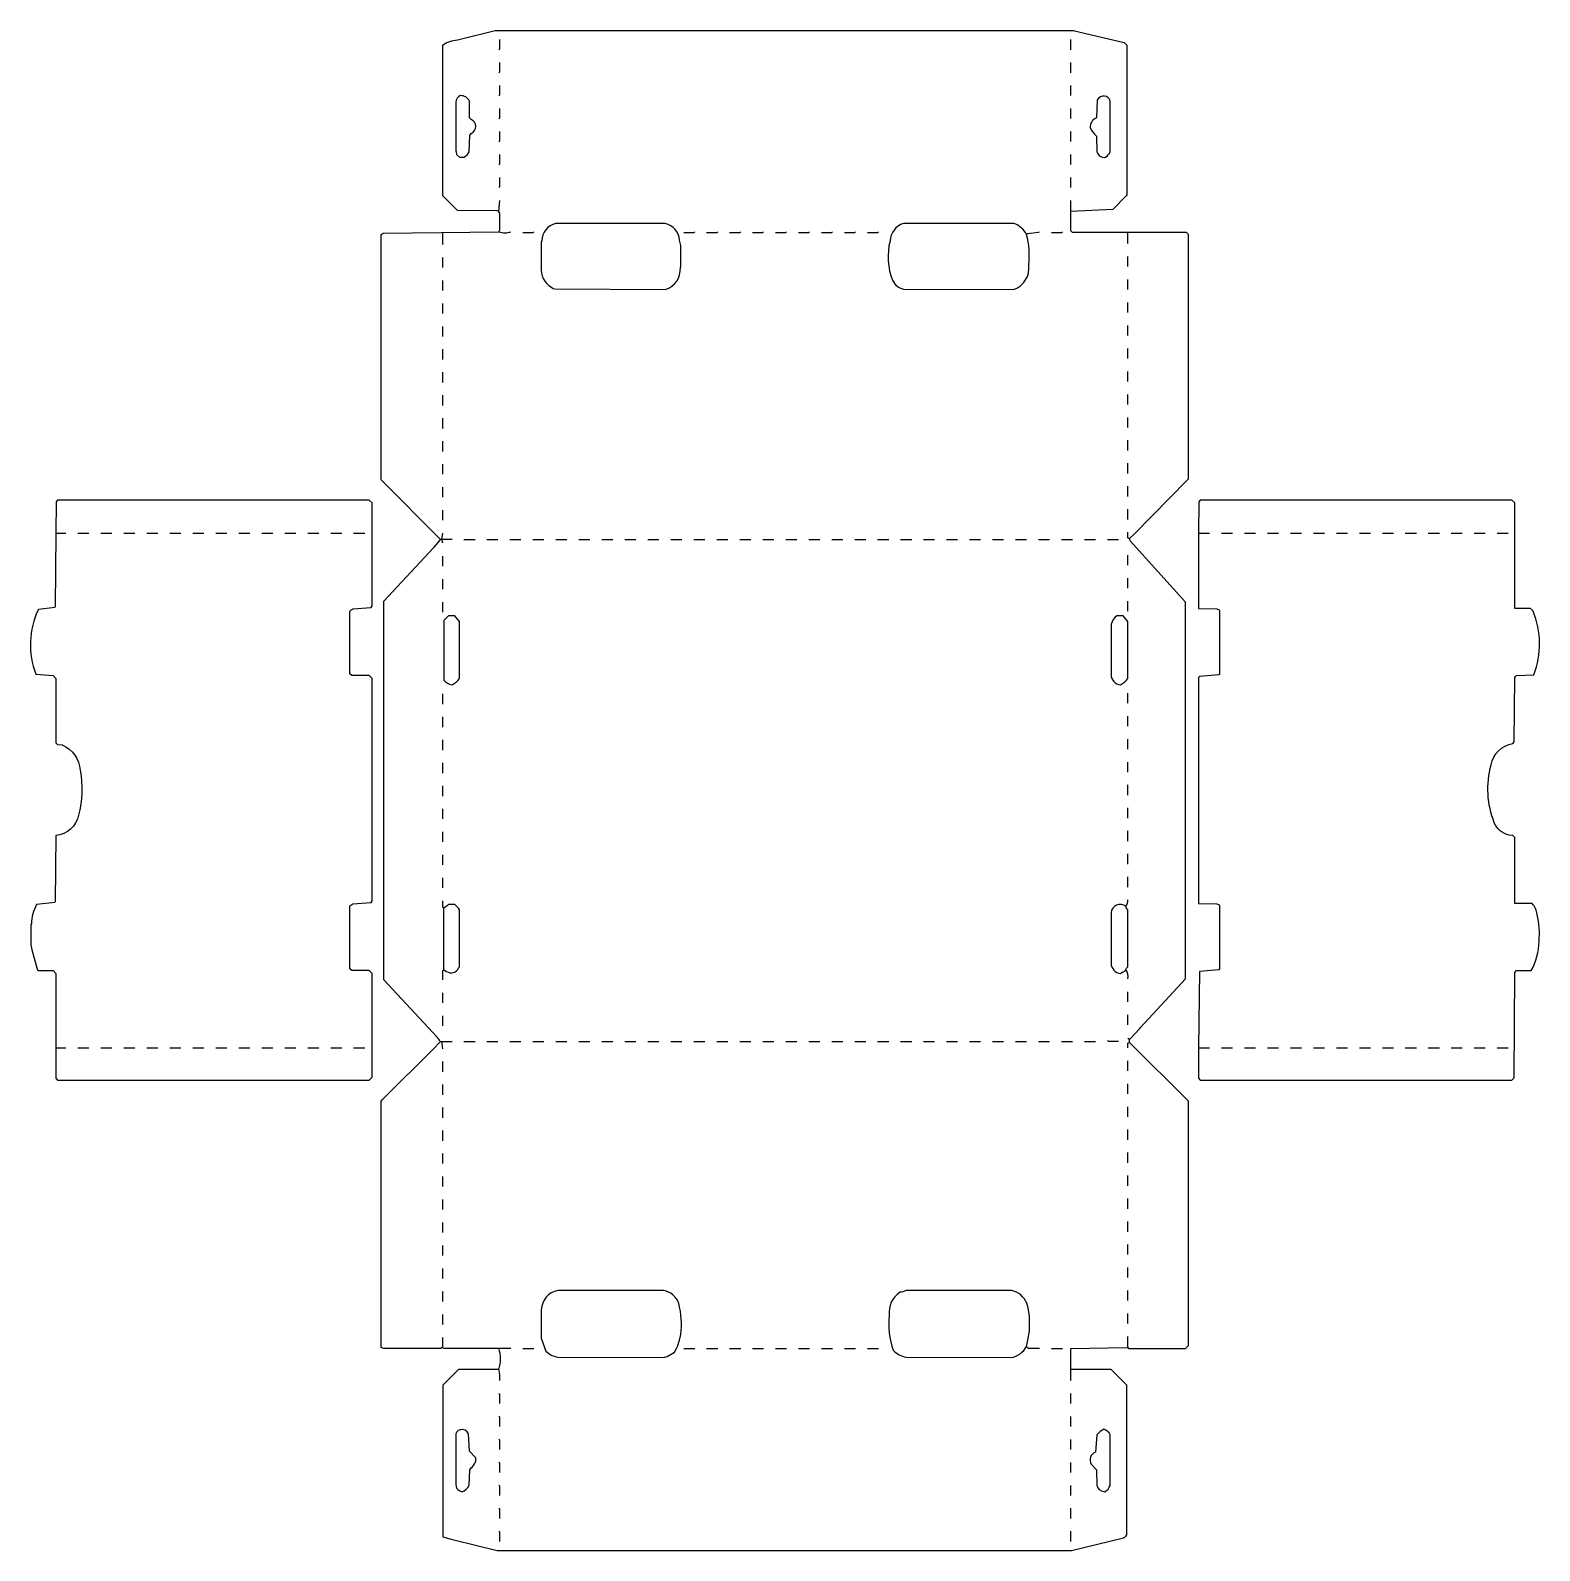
# Model space of a CAD drawing. Extents: x 83 to 1725, y 85 to 1739.
import ezdxf

# ---------------------------------------------------------------- set-up
doc = ezdxf.new("R2010")
doc.units = 0
doc.layers.get('0').update_dxf_attribs({"linetype": 'CONTINUOUS'})

msp = doc.modelspace()

# ---------------------------------------------------------------- linework, layer by layer
at = {"color": 250, "linetype": 'CONTINUOUS'}
for points in [[(593, 1542), (590.9889, 1542.511616), (548, 1543), (532, 1559), (532, 1723, -0.150305), (548.088235, 1728.647059), (550.911765, 1729.352941), (589, 1739), (1218, 1739), (1219.076923, 1738.384615), (1273, 1726), (1276, 1723), (1276, 1560), (1275.2, 1558.9), (1261, 1544), (1215, 1542)], [(555, 1601, 0.178188), (560.527624, 1607.024862), (561.472376, 1624.975138), (563, 1627, 0.658435), (563, 1642), (561, 1644), (561, 1662, 0.309954), (551, 1668, 0.249369), (546, 1661), (546, 1608), (546.647059, 1606.911765), (547, 1604), (550, 1601), (555, 1601)], [(1253, 1601, 0.141748), (1258, 1607), (1258, 1662, 0.670652), (1244.2, 1663.9), (1243.8, 1663.1), (1243, 1644, 0.297286), (1236, 1633, 0.063434), (1243, 1624), (1243.470769, 1607.026154, 0.402824), (1253, 1601)], [(774, 1457, 0.348314), (790.42, 1480.94), (791, 1482), (791, 1505), (789.594595, 1510.932432, 0.31444), (774, 1529), (655, 1529, 0.337486), (639.647059, 1510.088235), (639, 1509), (639, 1478, 0.276628), (652.1, 1458.3), (653.9, 1457.7), (774, 1457)], [(1153, 1457, 0.351528), (1169.439024, 1483.95122, 0.089422), (1167, 1517, 0.192431), (1153, 1529), (1033, 1529, 0.305803), (1018.439024, 1509.95122, 0.154478), (1021.2, 1467.1, 0.233465), (1033.004098, 1457.495834), (1153, 1457)], [(532, 1181), (531, 1185), (529, 1185), (528.75003, 1185.753876), (465, 1250), (465, 1517), (467.003968, 1518.504032), (593, 1520, 0.21558), (606, 1520)], [(452, 597), (455, 600), (455, 713), (452, 716), (433, 716), (431, 718), (431, 786, -0.085752), (434.022624, 788.524887), (453.90099, 789.990099), (455, 792), (455, 1034), (452, 1037), (433, 1037), (431, 1039), (431, 1107, -0.085752), (434.022624, 1109.524887), (453.90099, 1110.990099), (455, 1113), (455, 1225), (452, 1228), (113, 1228), (111.485318, 1225.986134), (111, 1192), (110.3, 1111.9), (109.883959, 1110.986348), (92, 1109, 0.203346), (89.231081, 1038.463514), (108, 1037), (111, 1034), (111, 964), (113, 962), (117.932432, 961.594595, -0.280682), (137.384615, 934.076923, -0.114993), (135.7, 885.1, -0.337975), (111, 863), (110.3, 790.9), (109.89589, 789.989041), (90, 788, 0.117053), (84.58, 767.06), (84, 766), (84, 744), (85.42, 737.06), (85.615385, 735.923077), (90.3, 719.1), (91, 717), (92, 716), (108, 716), (111, 713), (111, 632), (111, 599), (113, 597), (452, 597)], [(1695, 597, 0.087282), (1697.504385, 600.00431), (1698, 714), (1700, 716), (1716, 716, 0.121931), (1724.439024, 747.95122, 0.090355), (1722.352941, 777.088235, 0.161359), (1717, 789), (1698, 789), (1698, 861), (1696, 863), (1692.076923, 863.384615, -0.23798), (1675.8, 876.9, -0.162293), (1672.352941, 939.911765, -0.325841), (1696, 963), (1697.50714, 965.006942), (1698, 1035), (1699, 1036), (1700, 1037), (1718.89589, 1037.989041, 0.191136), (1718, 1107), (1715, 1110), (1698, 1110), (1698, 1225), (1695, 1228), (1356, 1228), (1354.485318, 1225.986134), (1354, 1192), (1354, 1110), (1373.977376, 1109.524887, -0.169151), (1377, 1108), (1377, 1039), (1376, 1038), (1355, 1036), (1354, 1035), (1354, 789), (1373.977376, 788.524887, -0.169151), (1377, 787), (1377, 718), (1376, 717), (1355, 715), (1354, 632), (1354, 599), (1356, 597), (1695, 597)], [(529, 639, 0.103234), (525.750799, 643.769968), (468, 706), (468, 1118), (522, 1176), (523, 1177), (528.8, 1184.1), (529, 1185)], [(542, 1027, 0.144681), (550, 1034), (550, 1096), (545, 1102), (538, 1102), (536, 1100), (533, 1097), (533, 1032, 0.194538), (542, 1027)], [(1269, 1027, 0.134973), (1277, 1034), (1277, 1096), (1272, 1102), (1265, 1102, 0.151821), (1259, 1093), (1259, 1038, 0.387102), (1269, 1027)], [(533, 717), (536.153846, 715.230769, 0.47927), (549.2, 718.9), (550, 720), (550, 782), (549, 784), (545, 788), (538, 788), (537, 787), (533, 784)], [(1275, 786, 0.610109), (1259, 779), (1259, 724, 0.387102), (1269, 713), (1270.9, 714.2, 0.113019), (1275, 717)], [(1277, 707, 0.23154), (1275, 717, -0.212214), (1277, 720), (1277, 782, -0.120666), (1275, 786, 0.206094), (1277, 793)], [(772, 295), (775.911765, 296.352941), (782.1, 299.8), (784, 301), (786.2, 304.9), (787.2, 306.9), (789.594595, 314.067568), (791, 320, 0.090303), (788.647059, 353.911765, 0.273828), (772, 368), (657, 368, 0.340012), (639, 347), (639, 316), (644, 302, 0.150516), (657.004273, 295.495653), (772, 295)], [(1150, 295, 0.227198), (1167, 307), (1168.352941, 313.911765), (1170, 324), (1170, 340), (1168.560976, 348.95122, 0.243123), (1156.1, 366.3), (1151, 368), (1036, 368, -0.087699), (1029, 366, 0.279692), (1017.560976, 341.04878, 0.117627), (1022, 303, 0.176722), (1036.00431, 295.495615), (1150, 295)], [(594, 270, 0.094028), (593, 282, 0.144759), (593, 305)], [(593, 282), (549, 282), (543, 276), (532, 265), (532, 100), (541.088235, 97.352941), (543.911765, 96.647059), (591, 85), (1216, 85), (1270.923077, 98.384615, 0.166392), (1276, 102), (1276, 265), (1259, 282), (1215, 282)], [(553, 149, 0.187487), (560.529231, 156.026154), (561.470769, 172.973846), (563, 175, 0.115932), (567.2, 180.9), (568, 182), (568, 186), (561, 193), (560, 212, 0.393261), (550.9, 216.3, 0.375322), (546, 210), (546, 157), (547, 153, 0.199609), (553, 149)], [(1252, 149, 0.184601), (1258, 156), (1258, 211, 0.200547), (1251, 217, 0.111724), (1243.473815, 210.976309), (1242.010959, 192.10411, 0.484173), (1237.247059, 179.211765), (1243, 173), (1243.470769, 156.026154, 0.342477), (1251.1, 149.2), (1252, 149)]]:
    msp.add_lwpolyline(points, format="xyb", dxfattribs=at)
at = {"color": 252, "linetype": 'CONTINUOUS'}
for points in [[(593, 1718), (594, 1719), (594, 1729)], [(593, 1693), (594, 1694), (594, 1704)], [(593, 1668), (594, 1669), (594, 1679)], [(593, 1643), (594, 1644), (594, 1654)], [(593, 1618), (594, 1619), (594, 1629)], [(593, 1593), (594, 1594), (594, 1604)], [(593, 1568), (594, 1569), (594, 1579)], [(619, 1519), (630, 1519), (631, 1520)], [(794, 1519), (805, 1519), (806, 1520)], [(819, 1519), (830, 1519), (831, 1520)], [(844, 1519), (855, 1519), (856, 1520)], [(869, 1519), (880, 1519), (881, 1520)], [(894, 1519), (905, 1519), (906, 1520)], [(919, 1519), (930, 1519), (931, 1520)], [(944, 1519), (955, 1519), (956, 1520)], [(969, 1519), (980, 1519), (981, 1520)], [(994, 1519), (1005, 1519), (1006, 1520)], [(1194, 1519), (1205, 1519), (1206, 1520)], [(1267, 639), (1256, 639), (1255, 640)]]:
    msp.add_lwpolyline(points, dxfattribs=at)
at = {"color": 250, "linetype": 'CONTINUOUS'}
for points in [[(1215, 1718), (1215, 1729)], [(1215, 1693), (1215, 1704)], [(1215, 1668), (1215, 1679)], [(1215, 1643), (1215, 1654)], [(1215, 1618), (1215, 1629)], [(1215, 1593), (1215, 1604)], [(1215, 1568), (1215, 1579)], [(593, 1520), (594, 1522), (594, 1540), (593, 1542), (594, 1554)], [(1279, 1186), (1284, 1191), (1342.2, 1249.9), (1343, 1251), (1343, 1517), (1341, 1519), (1217, 1519), (1215, 1521), (1215, 1542), (1215, 1554)], [(532, 1506), (532, 1519)], [(1277, 1507), (1277, 1519)], [(532, 1481), (532, 1492)], [(1277, 1482), (1277, 1493)], [(532, 1456), (532, 1467)], [(1277, 1457), (1277, 1468)], [(532, 1431), (532, 1442)], [(1277, 1432), (1277, 1443)], [(532, 1406), (532, 1417)], [(1277, 1407), (1277, 1418)], [(532, 1381), (532, 1392)], [(1277, 1382), (1277, 1393)], [(532, 1356), (532, 1367)], [(1277, 1357), (1277, 1368)], [(532, 1331), (532, 1342)], [(1277, 1332), (1277, 1343)], [(532, 1306), (532, 1317)], [(1277, 1307), (1277, 1318)], [(532, 1281), (532, 1292)], [(1277, 1282), (1277, 1293)], [(532, 1256), (532, 1267)], [(1277, 1257), (1277, 1268)], [(532, 1231), (532, 1242)], [(1277, 1232), (1277, 1243)], [(532, 1206), (532, 1217)], [(1277, 1207), (1277, 1218)], [(111, 1192), (122, 1192)], [(135, 1192), (147, 1192)], [(160, 1192), (172, 1192)], [(185, 1192), (197, 1192)], [(210, 1192), (222, 1192)], [(235, 1192), (247, 1192)], [(260, 1192), (272, 1192)], [(285, 1192), (297, 1192)], [(310, 1192), (322, 1192)], [(335, 1192), (347, 1192)], [(360, 1192), (372, 1192)], [(385, 1192), (397, 1192)], [(410, 1192), (422, 1192)], [(435, 1192), (447, 1192)], [(542, 1185), (531, 1185), (532, 1192)], [(1277, 632), (1277, 637), (1279, 638), (1279, 641), (1280, 642), (1290.2, 652.9), (1291, 654), (1340, 707), (1340, 1117), (1279.731707, 1183.585366), (1279, 1186), (1278, 1186), (1277, 1187), (1277, 1193)], [(1354, 1192), (1366, 1192)], [(1379, 1192), (1391, 1192)], [(1404, 1192), (1416, 1192)], [(1429, 1192), (1441, 1192)], [(1454, 1192), (1466, 1192)], [(1479, 1192), (1491, 1192)], [(1504, 1192), (1516, 1192)], [(1529, 1192), (1541, 1192)], [(1554, 1192), (1566, 1192)], [(1579, 1192), (1591, 1192)], [(1604, 1192), (1616, 1192)], [(1629, 1192), (1641, 1192)], [(1654, 1192), (1666, 1192)], [(1679, 1192), (1691, 1192)], [(555, 1185), (567, 1185)], [(580, 1185), (592, 1185)], [(605, 1185), (617, 1185)], [(630, 1185), (642, 1185)], [(655, 1185), (667, 1185)], [(680, 1185), (692, 1185)], [(705, 1185), (717, 1185)], [(730, 1185), (742, 1185)], [(755, 1185), (767, 1185)], [(780, 1185), (792, 1185)], [(805, 1185), (817, 1185)], [(830, 1185), (842, 1185)], [(855, 1185), (867, 1185)], [(880, 1185), (892, 1185)], [(905, 1185), (917, 1185)], [(930, 1185), (942, 1185)], [(955, 1185), (967, 1185)], [(980, 1185), (992, 1185)], [(1005, 1185), (1017, 1185)], [(1030, 1185), (1042, 1185)], [(1055, 1185), (1067, 1185)], [(1080, 1185), (1092, 1185)], [(1105, 1185), (1117, 1185)], [(1130, 1185), (1142, 1185)], [(1155, 1185), (1167, 1185)], [(1180, 1185), (1192, 1185)], [(1205, 1185), (1217, 1185)], [(1230, 1185), (1242, 1185)], [(1255, 1185), (1267, 1185)], [(532, 1156), (532, 1167)], [(1277, 1157), (1277, 1168)], [(532, 1131), (532, 1142)], [(1277, 1132), (1277, 1143)], [(532, 1106), (532, 1117)], [(1277, 1107), (1277, 1118)], [(532, 1006), (532, 1017)], [(1277, 1007), (1277, 1018)], [(1277, 982), (1277, 993)], [(532, 981), (532, 992)], [(532, 956), (532, 967)], [(1277, 957), (1277, 968)], [(1277, 932), (1277, 943)], [(532, 931), (532, 942)], [(532, 906), (532, 917)], [(1277, 907), (1277, 918)], [(532, 881), (532, 892)], [(1277, 882), (1277, 893)], [(532, 856), (532, 867)], [(1277, 857), (1277, 868)], [(532, 831), (532, 842)], [(1277, 832), (1277, 843)], [(532, 806), (532, 817)], [(1277, 807), (1277, 818)], [(532, 706), (532, 716), (533, 717), (533, 784), (532, 785), (532, 792)], [(532, 681), (532, 692)], [(1277, 682), (1277, 693)], [(532, 656), (532, 667)], [(1277, 657), (1277, 668)], [(111, 632), (122, 632)], [(135, 632), (147, 632)], [(160, 632), (172, 632)], [(185, 632), (197, 632)], [(210, 632), (222, 632)], [(235, 632), (247, 632)], [(260, 632), (272, 632)], [(285, 632), (297, 632)], [(310, 632), (322, 632)], [(335, 632), (347, 632)], [(360, 632), (372, 632)], [(385, 632), (397, 632)], [(410, 632), (422, 632)], [(435, 632), (447, 632)], [(606, 305), (533, 305), (532, 306), (531.1, 305.8), (530, 305), (468, 305), (465, 306), (465, 574), (466.8, 576.1), (522, 631), (528.8, 638.1), (529, 639), (542, 639)], [(532, 631), (531, 639)], [(1215, 270), (1215, 282), (1215, 305), (1276.1, 305.8), (1277, 306), (1278, 305), (1340, 305), (1343, 308), (1343, 574), (1279, 638)], [(1279, 641), (1277, 642)], [(1354, 632), (1366, 632)], [(1379, 632), (1391, 632)], [(1404, 632), (1416, 632)], [(1429, 632), (1441, 632)], [(1454, 632), (1466, 632)], [(1479, 632), (1491, 632)], [(1504, 632), (1516, 632)], [(1529, 632), (1541, 632)], [(1554, 632), (1566, 632)], [(1579, 632), (1591, 632)], [(1604, 632), (1616, 632)], [(1629, 632), (1641, 632)], [(1654, 632), (1666, 632)], [(1679, 632), (1691, 632)], [(532, 606), (532, 617)], [(1277, 607), (1277, 618)], [(532, 581), (532, 592)], [(1277, 582), (1277, 593)], [(532, 556), (532, 567)], [(1277, 557), (1277, 568)], [(532, 531), (532, 542)], [(1277, 532), (1277, 543)], [(532, 506), (532, 517)], [(1277, 507), (1277, 518)], [(532, 481), (532, 492)], [(1277, 482), (1277, 493)], [(532, 456), (532, 467)], [(1277, 457), (1277, 468)], [(532, 431), (532, 442)], [(1277, 432), (1277, 443)], [(532, 406), (532, 417)], [(1277, 407), (1277, 418)], [(532, 381), (532, 392)], [(1277, 382), (1277, 393)], [(532, 356), (532, 367)], [(1277, 357), (1277, 368)], [(532, 331), (532, 342)], [(1277, 332), (1277, 343)], [(532, 306), (532, 317)], [(1277, 306), (1277, 318)], [(619, 305), (631, 305)], [(794, 305), (806, 305)], [(819, 305), (831, 305)], [(844, 305), (856, 305)], [(869, 305), (881, 305)], [(894, 305), (906, 305)], [(919, 305), (931, 305)], [(944, 305), (956, 305)], [(969, 305), (981, 305)], [(994, 305), (1006, 305)], [(1181, 305), (1169, 305), (1167, 307)], [(1194, 305), (1206, 305)], [(1215, 245), (1215, 256)], [(1215, 220), (1215, 231)], [(1215, 195), (1215, 206)], [(1215, 170), (1215, 181)], [(1215, 145), (1215, 156)], [(1215, 120), (1215, 131)], [(1215, 95), (1215, 106)]]:
    msp.add_lwpolyline(points, dxfattribs=at)
at = {"color": 251, "linetype": 'CONTINUOUS'}
for points in [[(1167, 1517), (1168, 1518), (1179.962069, 1519.455172), (1181, 1520)], [(555, 639), (567, 639)], [(580, 639), (592, 639)], [(605, 639), (617, 639)], [(630, 639), (642, 639)], [(655, 639), (667, 639)], [(680, 639), (692, 639)], [(705, 639), (717, 639)], [(730, 639), (742, 639)], [(755, 639), (767, 639)], [(780, 639), (792, 639)], [(805, 639), (817, 639)], [(830, 639), (842, 639)], [(855, 639), (867, 639)], [(880, 639), (892, 639)], [(905, 639), (917, 639)], [(930, 639), (942, 639)], [(955, 639), (967, 639)], [(980, 639), (992, 639)], [(1005, 639), (1017, 639)], [(1030, 639), (1042, 639)], [(1055, 639), (1067, 639)], [(1080, 639), (1092, 639)], [(1105, 639), (1117, 639)], [(1130, 639), (1142, 639)], [(1155, 639), (1167, 639)], [(1180, 639), (1192, 639)], [(1205, 639), (1217, 639)], [(1230, 639), (1242, 639)], [(594, 245), (594, 255), (593, 256)], [(594, 220), (594, 230), (593, 231)], [(594, 195), (594, 205), (593, 206)], [(594, 170), (594, 180), (593, 181)], [(594, 145), (594, 155), (593, 156)], [(594, 120), (594, 130), (593, 131)], [(594, 95), (594, 105), (593, 106)]]:
    msp.add_lwpolyline(points, dxfattribs=at)

doc.saveas('drawing.dxf')
